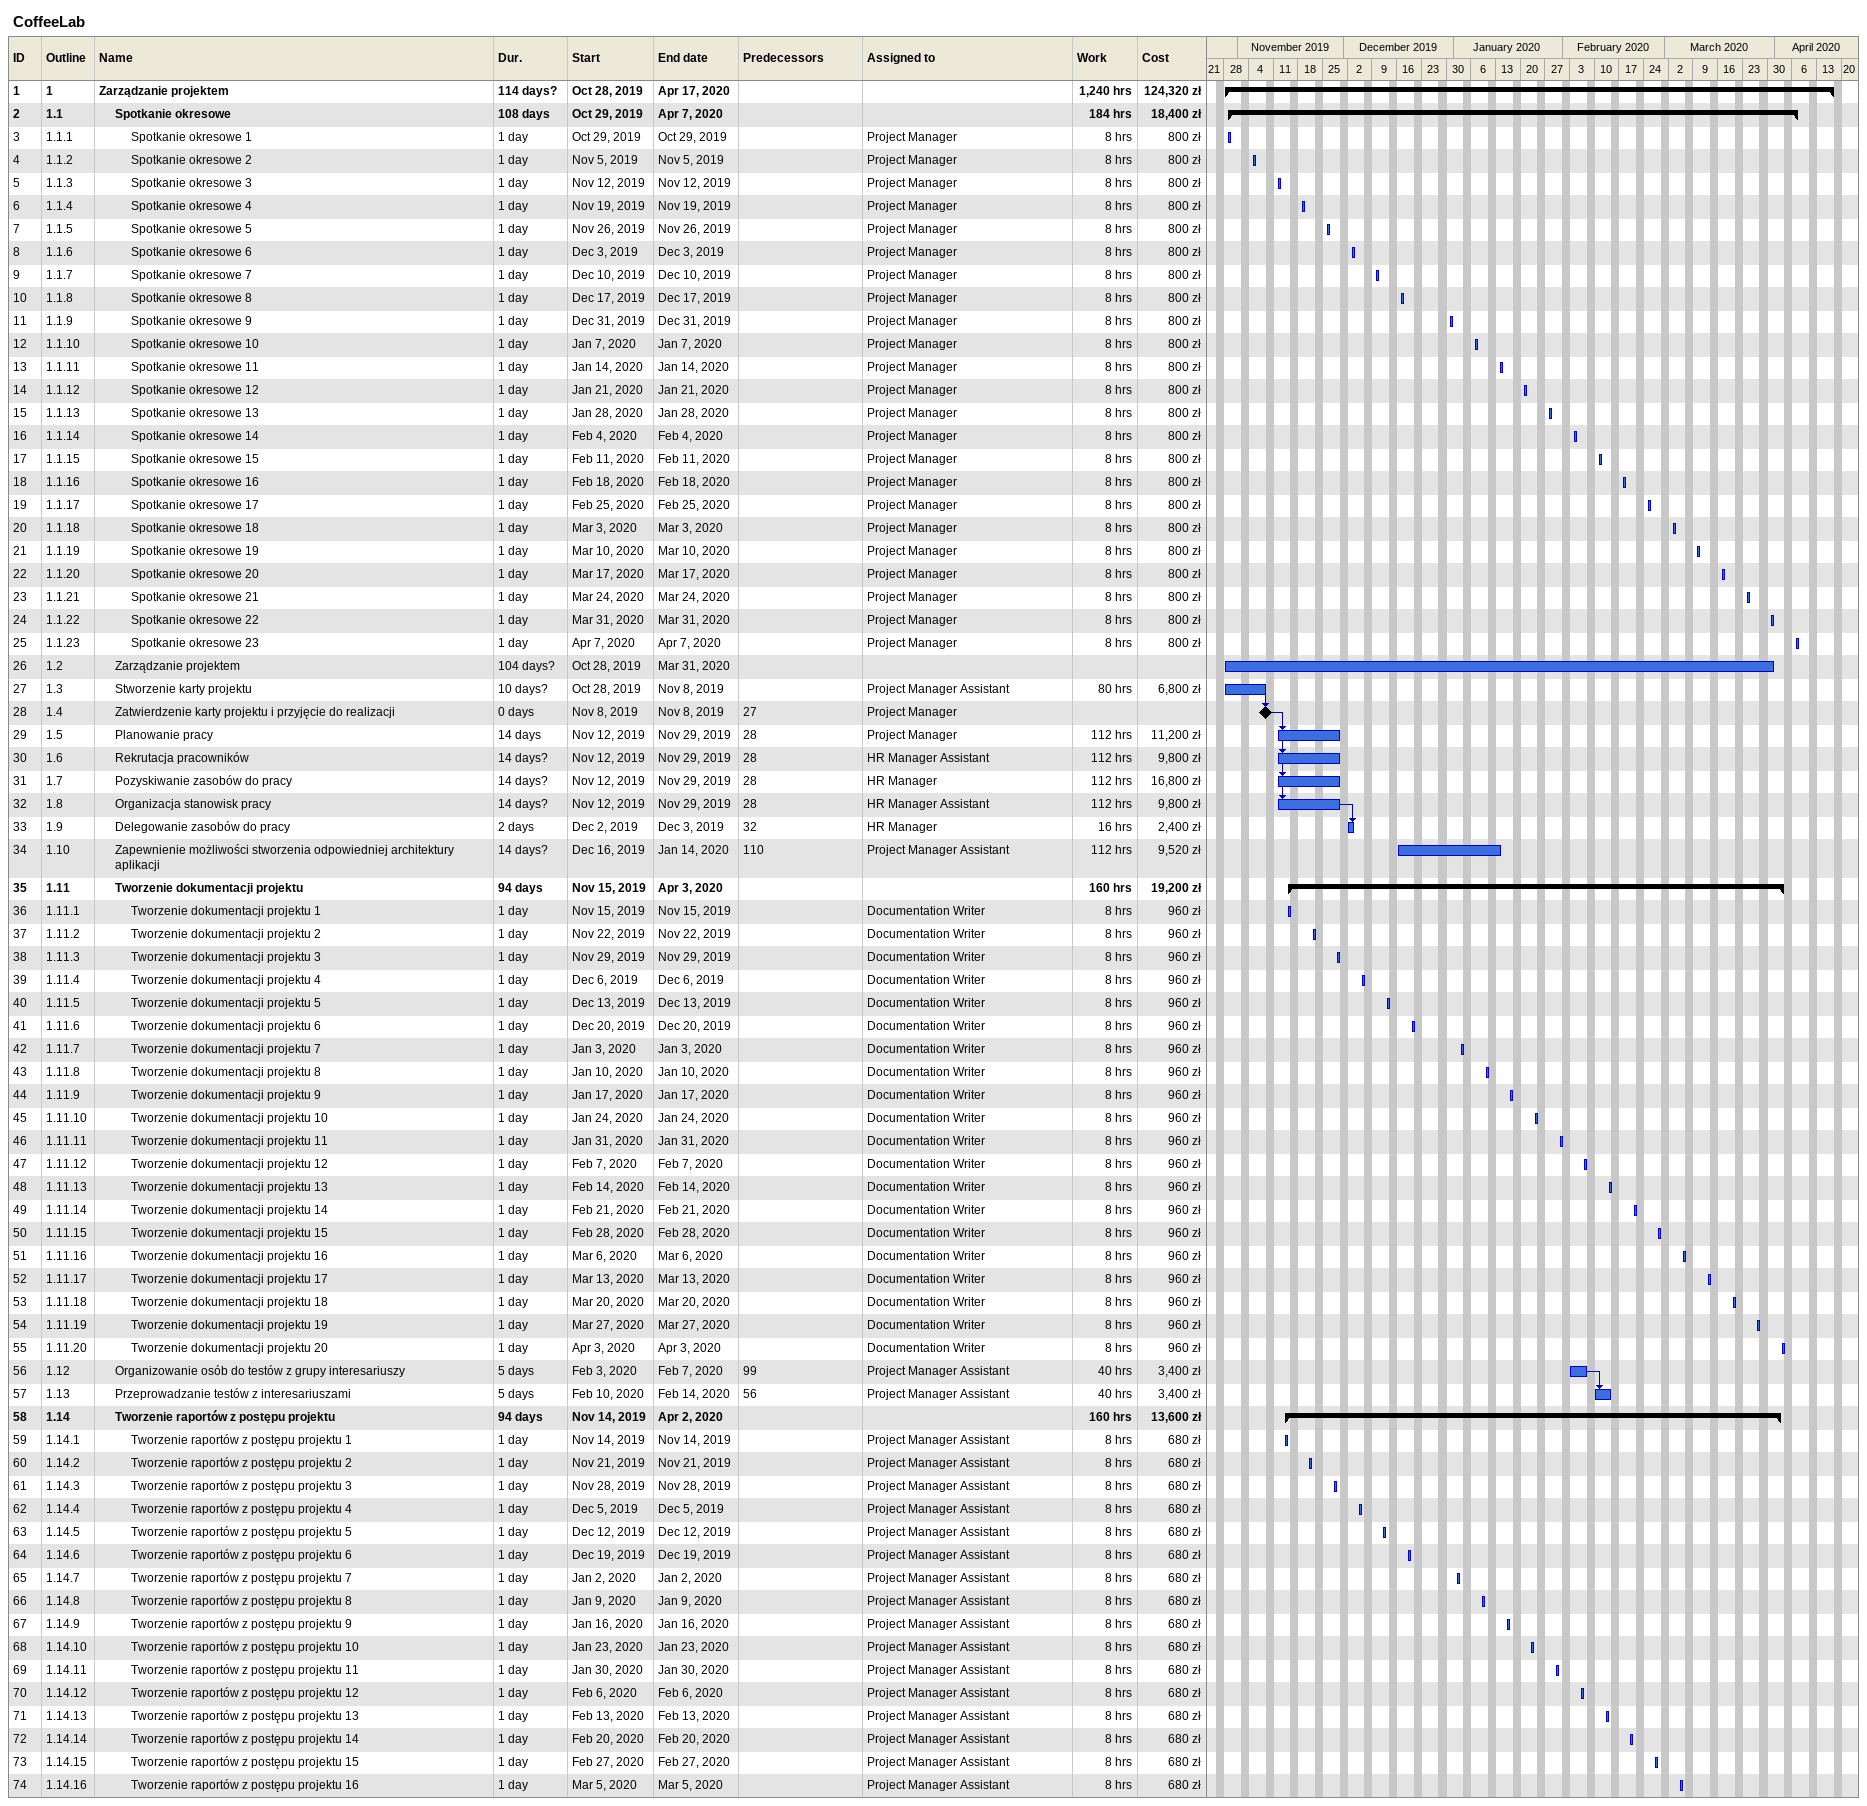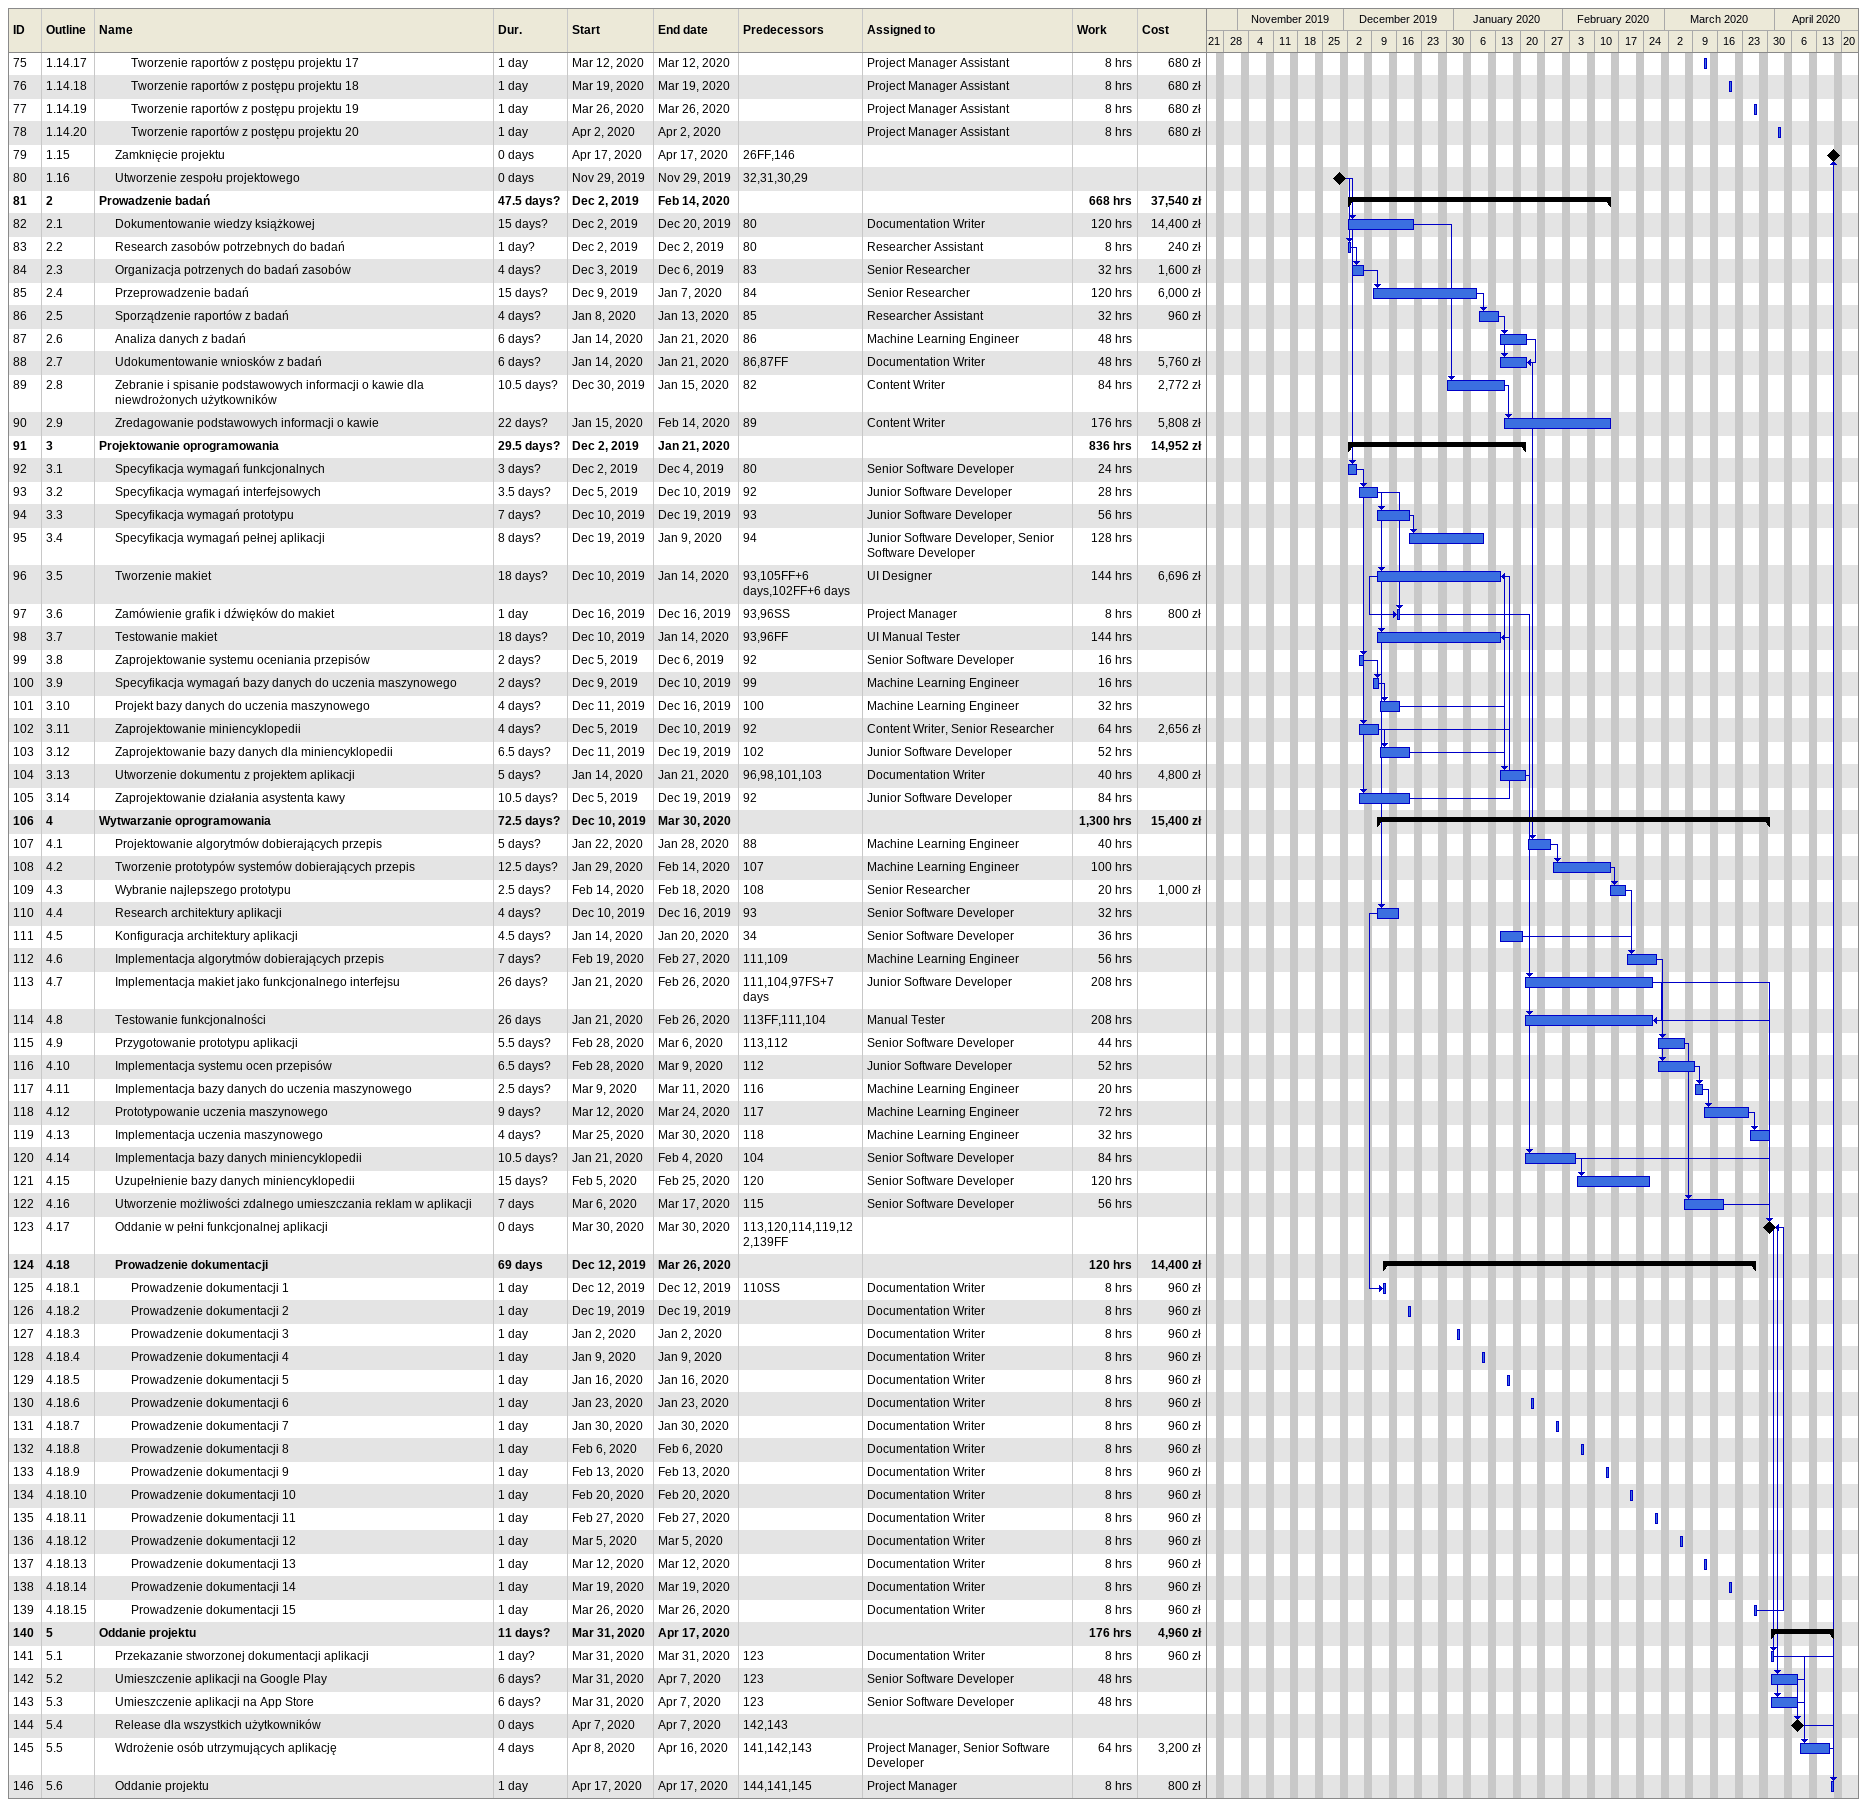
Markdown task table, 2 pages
CoffeeLab

| ID | WBS | Task | Duration | Start | Finish | Predecessors | Resources | Work (h) | Cost (zł) |
|---|---|---|---|---|---|---|---|---|---|
| 1 | 1 | **Zarządzanie projektem** | 114d? | 2019-10-28 | 2020-04-17 |  |  | 1240 | 124320 |
| 2 | 1.1 | **Spotkanie okresowe** | 108d | 2019-10-29 | 2020-04-07 |  |  | 184 | 18400 |
| 3 | 1.1.1 | Spotkanie okresowe 1 | 1d | 2019-10-29 | 2019-10-29 |  | Project Manager | 8 | 800 |
| 4 | 1.1.2 | Spotkanie okresowe 2 | 1d | 2019-11-05 | 2019-11-05 |  | Project Manager | 8 | 800 |
| 5 | 1.1.3 | Spotkanie okresowe 3 | 1d | 2019-11-12 | 2019-11-12 |  | Project Manager | 8 | 800 |
| 6 | 1.1.4 | Spotkanie okresowe 4 | 1d | 2019-11-19 | 2019-11-19 |  | Project Manager | 8 | 800 |
| 7 | 1.1.5 | Spotkanie okresowe 5 | 1d | 2019-11-26 | 2019-11-26 |  | Project Manager | 8 | 800 |
| 8 | 1.1.6 | Spotkanie okresowe 6 | 1d | 2019-12-03 | 2019-12-03 |  | Project Manager | 8 | 800 |
| 9 | 1.1.7 | Spotkanie okresowe 7 | 1d | 2019-12-10 | 2019-12-10 |  | Project Manager | 8 | 800 |
| 10 | 1.1.8 | Spotkanie okresowe 8 | 1d | 2019-12-17 | 2019-12-17 |  | Project Manager | 8 | 800 |
| 11 | 1.1.9 | Spotkanie okresowe 9 | 1d | 2019-12-31 | 2019-12-31 |  | Project Manager | 8 | 800 |
| 12 | 1.1.10 | Spotkanie okresowe 10 | 1d | 2020-01-07 | 2020-01-07 |  | Project Manager | 8 | 800 |
| 13 | 1.1.11 | Spotkanie okresowe 11 | 1d | 2020-01-14 | 2020-01-14 |  | Project Manager | 8 | 800 |
| 14 | 1.1.12 | Spotkanie okresowe 12 | 1d | 2020-01-21 | 2020-01-21 |  | Project Manager | 8 | 800 |
| 15 | 1.1.13 | Spotkanie okresowe 13 | 1d | 2020-01-28 | 2020-01-28 |  | Project Manager | 8 | 800 |
| 16 | 1.1.14 | Spotkanie okresowe 14 | 1d | 2020-02-04 | 2020-02-04 |  | Project Manager | 8 | 800 |
| 17 | 1.1.15 | Spotkanie okresowe 15 | 1d | 2020-02-11 | 2020-02-11 |  | Project Manager | 8 | 800 |
| 18 | 1.1.16 | Spotkanie okresowe 16 | 1d | 2020-02-18 | 2020-02-18 |  | Project Manager | 8 | 800 |
| 19 | 1.1.17 | Spotkanie okresowe 17 | 1d | 2020-02-25 | 2020-02-25 |  | Project Manager | 8 | 800 |
| 20 | 1.1.18 | Spotkanie okresowe 18 | 1d | 2020-03-03 | 2020-03-03 |  | Project Manager | 8 | 800 |
| 21 | 1.1.19 | Spotkanie okresowe 19 | 1d | 2020-03-10 | 2020-03-10 |  | Project Manager | 8 | 800 |
| 22 | 1.1.20 | Spotkanie okresowe 20 | 1d | 2020-03-17 | 2020-03-17 |  | Project Manager | 8 | 800 |
| 23 | 1.1.21 | Spotkanie okresowe 21 | 1d | 2020-03-24 | 2020-03-24 |  | Project Manager | 8 | 800 |
| 24 | 1.1.22 | Spotkanie okresowe 22 | 1d | 2020-03-31 | 2020-03-31 |  | Project Manager | 8 | 800 |
| 25 | 1.1.23 | Spotkanie okresowe 23 | 1d | 2020-04-07 | 2020-04-07 |  | Project Manager | 8 | 800 |
| 26 | 1.2 | Zarządzanie projektem | 104d? | 2019-10-28 | 2020-03-31 |  |  |  |  |
| 27 | 1.3 | Stworzenie karty projektu | 10d? | 2019-10-28 | 2019-11-08 |  | Project Manager Assistant | 80 | 6800 |
| 28 | 1.4 | Zatwierdzenie karty projektu i przyjęcie do realizacji | 0d | 2019-11-08 | 2019-11-08 | 27 | Project Manager |  |  |
| 29 | 1.5 | Planowanie pracy | 14d | 2019-11-12 | 2019-11-29 | 28 | Project Manager | 112 | 11200 |
| 30 | 1.6 | Rekrutacja pracowników | 14d? | 2019-11-12 | 2019-11-29 | 28 | HR Manager Assistant | 112 | 9800 |
| 31 | 1.7 | Pozyskiwanie zasobów do pracy | 14d? | 2019-11-12 | 2019-11-29 | 28 | HR Manager | 112 | 16800 |
| 32 | 1.8 | Organizacja stanowisk pracy | 14d? | 2019-11-12 | 2019-11-29 | 28 | HR Manager Assistant | 112 | 9800 |
| 33 | 1.9 | Delegowanie zasobów do pracy | 2d | 2019-12-02 | 2019-12-03 | 32 | HR Manager | 16 | 2400 |
| 34 | 1.10 | Zapewnienie możliwości stworzenia odpowiedniej architektury aplikacji | 14d? | 2019-12-16 | 2020-01-14 | 110 | Project Manager Assistant | 112 | 9520 |
| 35 | 1.11 | **Tworzenie dokumentacji projektu** | 94d | 2019-11-15 | 2020-04-03 |  |  | 160 | 19200 |
| 36 | 1.11.1 | Tworzenie dokumentacji projektu 1 | 1d | 2019-11-15 | 2019-11-15 |  | Documentation Writer | 8 | 960 |
| 37 | 1.11.2 | Tworzenie dokumentacji projektu 2 | 1d | 2019-11-22 | 2019-11-22 |  | Documentation Writer | 8 | 960 |
| 38 | 1.11.3 | Tworzenie dokumentacji projektu 3 | 1d | 2019-11-29 | 2019-11-29 |  | Documentation Writer | 8 | 960 |
| 39 | 1.11.4 | Tworzenie dokumentacji projektu 4 | 1d | 2019-12-06 | 2019-12-06 |  | Documentation Writer | 8 | 960 |
| 40 | 1.11.5 | Tworzenie dokumentacji projektu 5 | 1d | 2019-12-13 | 2019-12-13 |  | Documentation Writer | 8 | 960 |
| 41 | 1.11.6 | Tworzenie dokumentacji projektu 6 | 1d | 2019-12-20 | 2019-12-20 |  | Documentation Writer | 8 | 960 |
| 42 | 1.11.7 | Tworzenie dokumentacji projektu 7 | 1d | 2020-01-03 | 2020-01-03 |  | Documentation Writer | 8 | 960 |
| 43 | 1.11.8 | Tworzenie dokumentacji projektu 8 | 1d | 2020-01-10 | 2020-01-10 |  | Documentation Writer | 8 | 960 |
| 44 | 1.11.9 | Tworzenie dokumentacji projektu 9 | 1d | 2020-01-17 | 2020-01-17 |  | Documentation Writer | 8 | 960 |
| 45 | 1.11.10 | Tworzenie dokumentacji projektu 10 | 1d | 2020-01-24 | 2020-01-24 |  | Documentation Writer | 8 | 960 |
| 46 | 1.11.11 | Tworzenie dokumentacji projektu 11 | 1d | 2020-01-31 | 2020-01-31 |  | Documentation Writer | 8 | 960 |
| 47 | 1.11.12 | Tworzenie dokumentacji projektu 12 | 1d | 2020-02-07 | 2020-02-07 |  | Documentation Writer | 8 | 960 |
| 48 | 1.11.13 | Tworzenie dokumentacji projektu 13 | 1d | 2020-02-14 | 2020-02-14 |  | Documentation Writer | 8 | 960 |
| 49 | 1.11.14 | Tworzenie dokumentacji projektu 14 | 1d | 2020-02-21 | 2020-02-21 |  | Documentation Writer | 8 | 960 |
| 50 | 1.11.15 | Tworzenie dokumentacji projektu 15 | 1d | 2020-02-28 | 2020-02-28 |  | Documentation Writer | 8 | 960 |
| 51 | 1.11.16 | Tworzenie dokumentacji projektu 16 | 1d | 2020-03-06 | 2020-03-06 |  | Documentation Writer | 8 | 960 |
| 52 | 1.11.17 | Tworzenie dokumentacji projektu 17 | 1d | 2020-03-13 | 2020-03-13 |  | Documentation Writer | 8 | 960 |
| 53 | 1.11.18 | Tworzenie dokumentacji projektu 18 | 1d | 2020-03-20 | 2020-03-20 |  | Documentation Writer | 8 | 960 |
| 54 | 1.11.19 | Tworzenie dokumentacji projektu 19 | 1d | 2020-03-27 | 2020-03-27 |  | Documentation Writer | 8 | 960 |
| 55 | 1.11.20 | Tworzenie dokumentacji projektu 20 | 1d | 2020-04-03 | 2020-04-03 |  | Documentation Writer | 8 | 960 |
| 56 | 1.12 | Organizowanie osób do testów z grupy interesariuszy | 5d | 2020-02-03 | 2020-02-07 | 99 | Project Manager Assistant | 40 | 3400 |
| 57 | 1.13 | Przeprowadzanie testów z interesariuszami | 5d | 2020-02-10 | 2020-02-14 | 56 | Project Manager Assistant | 40 | 3400 |
| 58 | 1.14 | **Tworzenie raportów z postępu projektu** | 94d | 2019-11-14 | 2020-04-02 |  |  | 160 | 13600 |
| 59 | 1.14.1 | Tworzenie raportów z postępu projektu 1 | 1d | 2019-11-14 | 2019-11-14 |  | Project Manager Assistant | 8 | 680 |
| 60 | 1.14.2 | Tworzenie raportów z postępu projektu 2 | 1d | 2019-11-21 | 2019-11-21 |  | Project Manager Assistant | 8 | 680 |
| 61 | 1.14.3 | Tworzenie raportów z postępu projektu 3 | 1d | 2019-11-28 | 2019-11-28 |  | Project Manager Assistant | 8 | 680 |
| 62 | 1.14.4 | Tworzenie raportów z postępu projektu 4 | 1d | 2019-12-05 | 2019-12-05 |  | Project Manager Assistant | 8 | 680 |
| 63 | 1.14.5 | Tworzenie raportów z postępu projektu 5 | 1d | 2019-12-12 | 2019-12-12 |  | Project Manager Assistant | 8 | 680 |
| 64 | 1.14.6 | Tworzenie raportów z postępu projektu 6 | 1d | 2019-12-19 | 2019-12-19 |  | Project Manager Assistant | 8 | 680 |
| 65 | 1.14.7 | Tworzenie raportów z postępu projektu 7 | 1d | 2020-01-02 | 2020-01-02 |  | Project Manager Assistant | 8 | 680 |
| 66 | 1.14.8 | Tworzenie raportów z postępu projektu 8 | 1d | 2020-01-09 | 2020-01-09 |  | Project Manager Assistant | 8 | 680 |
| 67 | 1.14.9 | Tworzenie raportów z postępu projektu 9 | 1d | 2020-01-16 | 2020-01-16 |  | Project Manager Assistant | 8 | 680 |
| 68 | 1.14.10 | Tworzenie raportów z postępu projektu 10 | 1d | 2020-01-23 | 2020-01-23 |  | Project Manager Assistant | 8 | 680 |
| 69 | 1.14.11 | Tworzenie raportów z postępu projektu 11 | 1d | 2020-01-30 | 2020-01-30 |  | Project Manager Assistant | 8 | 680 |
| 70 | 1.14.12 | Tworzenie raportów z postępu projektu 12 | 1d | 2020-02-06 | 2020-02-06 |  | Project Manager Assistant | 8 | 680 |
| 71 | 1.14.13 | Tworzenie raportów z postępu projektu 13 | 1d | 2020-02-13 | 2020-02-13 |  | Project Manager Assistant | 8 | 680 |
| 72 | 1.14.14 | Tworzenie raportów z postępu projektu 14 | 1d | 2020-02-20 | 2020-02-20 |  | Project Manager Assistant | 8 | 680 |
| 73 | 1.14.15 | Tworzenie raportów z postępu projektu 15 | 1d | 2020-02-27 | 2020-02-27 |  | Project Manager Assistant | 8 | 680 |
| 74 | 1.14.16 | Tworzenie raportów z postępu projektu 16 | 1d | 2020-03-05 | 2020-03-05 |  | Project Manager Assistant | 8 | 680 |
| 75 | 1.14.17 | Tworzenie raportów z postępu projektu 17 | 1d | 2020-03-12 | 2020-03-12 |  | Project Manager Assistant | 8 | 680 |
| 76 | 1.14.18 | Tworzenie raportów z postępu projektu 18 | 1d | 2020-03-19 | 2020-03-19 |  | Project Manager Assistant | 8 | 680 |
| 77 | 1.14.19 | Tworzenie raportów z postępu projektu 19 | 1d | 2020-03-26 | 2020-03-26 |  | Project Manager Assistant | 8 | 680 |
| 78 | 1.14.20 | Tworzenie raportów z postępu projektu 20 | 1d | 2020-04-02 | 2020-04-02 |  | Project Manager Assistant | 8 | 680 |
| 79 | 1.15 | Zamknięcie projektu | 0d | 2020-04-17 | 2020-04-17 | 26FF, 146 |  |  |  |
| 80 | 1.16 | Utworzenie zespołu projektowego | 0d | 2019-11-29 | 2019-11-29 | 32, 31, 30, 29 |  |  |  |
| 81 | 2 | **Prowadzenie badań** | 47.5d? | 2019-12-02 | 2020-02-14 |  |  | 668 | 37540 |
| 82 | 2.1 | Dokumentowanie wiedzy książkowej | 15d? | 2019-12-02 | 2019-12-20 | 80 | Documentation Writer | 120 | 14400 |
| 83 | 2.2 | Research zasobów potrzebnych do badań | 1d? | 2019-12-02 | 2019-12-02 | 80 | Researcher Assistant | 8 | 240 |
| 84 | 2.3 | Organizacja potrzenych do badań zasobów | 4d? | 2019-12-03 | 2019-12-06 | 83 | Senior Researcher | 32 | 1600 |
| 85 | 2.4 | Przeprowadzenie badań | 15d? | 2019-12-09 | 2020-01-07 | 84 | Senior Researcher | 120 | 6000 |
| 86 | 2.5 | Sporządzenie raportów z badań | 4d? | 2020-01-08 | 2020-01-13 | 85 | Researcher Assistant | 32 | 960 |
| 87 | 2.6 | Analiza danych z badań | 6d? | 2020-01-14 | 2020-01-21 | 86 | Machine Learning Engineer | 48 |  |
| 88 | 2.7 | Udokumentowanie wniosków z badań | 6d? | 2020-01-14 | 2020-01-21 | 86, 87FF | Documentation Writer | 48 | 5760 |
| 89 | 2.8 | Zebranie i spisanie podstawowych informacji o kawie dla niewdrożonych użytkowników | 10.5d? | 2019-12-30 | 2020-01-15 | 82 | Content Writer | 84 | 2772 |
| 90 | 2.9 | Zredagowanie podstawowych informacji o kawie | 22d? | 2020-01-15 | 2020-02-14 | 89 | Content Writer | 176 | 5808 |
| 91 | 3 | **Projektowanie oprogramowania** | 29.5d? | 2019-12-02 | 2020-01-21 |  |  | 836 | 14952 |
| 92 | 3.1 | Specyfikacja wymagań funkcjonalnych | 3d? | 2019-12-02 | 2019-12-04 | 80 | Senior Software Developer | 24 |  |
| 93 | 3.2 | Specyfikacja wymagań interfejsowych | 3.5d? | 2019-12-05 | 2019-12-10 | 92 | Junior Software Developer | 28 |  |
| 94 | 3.3 | Specyfikacja wymagań prototypu | 7d? | 2019-12-10 | 2019-12-19 | 93 | Junior Software Developer | 56 |  |
| 95 | 3.4 | Specyfikacja wymagań pełnej aplikacji | 8d? | 2019-12-19 | 2020-01-09 | 94 | Junior Software Developer, Senior Software Developer | 128 |  |
| 96 | 3.5 | Tworzenie makiet | 18d? | 2019-12-10 | 2020-01-14 | 93, 105FF+6d, 102FF+6d | UI Designer | 144 | 6696 |
| 97 | 3.6 | Zamówienie grafik i dźwięków do makiet | 1d | 2019-12-16 | 2019-12-16 | 93, 96SS | Project Manager | 8 | 800 |
| 98 | 3.7 | Testowanie makiet | 18d? | 2019-12-10 | 2020-01-14 | 93, 96FF | UI Manual Tester | 144 |  |
| 99 | 3.8 | Zaprojektowanie systemu oceniania przepisów | 2d? | 2019-12-05 | 2019-12-06 | 92 | Senior Software Developer | 16 |  |
| 100 | 3.9 | Specyfikacja wymagań bazy danych do uczenia maszynowego | 2d? | 2019-12-09 | 2019-12-10 | 99 | Machine Learning Engineer | 16 |  |
| 101 | 3.10 | Projekt bazy danych do uczenia maszynowego | 4d? | 2019-12-11 | 2019-12-16 | 100 | Machine Learning Engineer | 32 |  |
| 102 | 3.11 | Zaprojektowanie miniencyklopedii | 4d? | 2019-12-05 | 2019-12-10 | 92 | Content Writer, Senior Researcher | 64 | 2656 |
| 103 | 3.12 | Zaprojektowanie bazy danych dla miniencyklopedii | 6.5d? | 2019-12-11 | 2019-12-19 | 102 | Junior Software Developer | 52 |  |
| 104 | 3.13 | Utworzenie dokumentu z projektem aplikacji | 5d? | 2020-01-14 | 2020-01-21 | 96, 98, 101, 103 | Documentation Writer | 40 | 4800 |
| 105 | 3.14 | Zaprojektowanie działania asystenta kawy | 10.5d? | 2019-12-05 | 2019-12-19 | 92 | Junior Software Developer | 84 |  |
| 106 | 4 | **Wytwarzanie oprogramowania** | 72.5d? | 2019-12-10 | 2020-03-30 |  |  | 1300 | 15400 |
| 107 | 4.1 | Projektowanie algorytmów dobierających przepis | 5d? | 2020-01-22 | 2020-01-28 | 88 | Machine Learning Engineer | 40 |  |
| 108 | 4.2 | Tworzenie prototypów systemów dobierających przepis | 12.5d? | 2020-01-29 | 2020-02-14 | 107 | Machine Learning Engineer | 100 |  |
| 109 | 4.3 | Wybranie najlepszego prototypu | 2.5d? | 2020-02-14 | 2020-02-18 | 108 | Senior Researcher | 20 | 1000 |
| 110 | 4.4 | Research architektury aplikacji | 4d? | 2019-12-10 | 2019-12-16 | 93 | Senior Software Developer | 32 |  |
| 111 | 4.5 | Konfiguracja architektury aplikacji | 4.5d? | 2020-01-14 | 2020-01-20 | 34 | Senior Software Developer | 36 |  |
| 112 | 4.6 | Implementacja algorytmów dobierających przepis | 7d? | 2020-02-19 | 2020-02-27 | 111, 109 | Machine Learning Engineer | 56 |  |
| 113 | 4.7 | Implementacja makiet jako funkcjonalnego interfejsu | 26d? | 2020-01-21 | 2020-02-26 | 111, 104, 97FS+7d | Junior Software Developer | 208 |  |
| 114 | 4.8 | Testowanie funkcjonalności | 26d | 2020-01-21 | 2020-02-26 | 113FF, 111, 104 | Manual Tester | 208 |  |
| 115 | 4.9 | Przygotowanie prototypu aplikacji | 5.5d? | 2020-02-28 | 2020-03-06 | 113, 112 | Senior Software Developer | 44 |  |
| 116 | 4.10 | Implementacja systemu ocen przepisów | 6.5d? | 2020-02-28 | 2020-03-09 | 112 | Junior Software Developer | 52 |  |
| 117 | 4.11 | Implementacja bazy danych do uczenia maszynowego | 2.5d? | 2020-03-09 | 2020-03-11 | 116 | Machine Learning Engineer | 20 |  |
| 118 | 4.12 | Prototypowanie uczenia maszynowego | 9d? | 2020-03-12 | 2020-03-24 | 117 | Machine Learning Engineer | 72 |  |
| 119 | 4.13 | Implementacja uczenia maszynowego | 4d? | 2020-03-25 | 2020-03-30 | 118 | Machine Learning Engineer | 32 |  |
| 120 | 4.14 | Implementacja bazy danych miniencyklopedii | 10.5d? | 2020-01-21 | 2020-02-04 | 104 | Senior Software Developer | 84 |  |
| 121 | 4.15 | Uzupełnienie bazy danych miniencyklopedii | 15d? | 2020-02-05 | 2020-02-25 | 120 | Senior Software Developer | 120 |  |
| 122 | 4.16 | Utworzenie możliwości zdalnego umieszczania reklam w aplikacji | 7d | 2020-03-06 | 2020-03-17 | 115 | Senior Software Developer | 56 |  |
| 123 | 4.17 | Oddanie w pełni funkcjonalnej aplikacji | 0d | 2020-03-30 | 2020-03-30 | 113, 120, 114, 119, 122, 139FF |  |  |  |
| 124 | 4.18 | **Prowadzenie dokumentacji** | 69d | 2019-12-12 | 2020-03-26 |  |  | 120 | 14400 |
| 125 | 4.18.1 | Prowadzenie dokumentacji 1 | 1d | 2019-12-12 | 2019-12-12 | 110SS | Documentation Writer | 8 | 960 |
| 126 | 4.18.2 | Prowadzenie dokumentacji 2 | 1d | 2019-12-19 | 2019-12-19 |  | Documentation Writer | 8 | 960 |
| 127 | 4.18.3 | Prowadzenie dokumentacji 3 | 1d | 2020-01-02 | 2020-01-02 |  | Documentation Writer | 8 | 960 |
| 128 | 4.18.4 | Prowadzenie dokumentacji 4 | 1d | 2020-01-09 | 2020-01-09 |  | Documentation Writer | 8 | 960 |
| 129 | 4.18.5 | Prowadzenie dokumentacji 5 | 1d | 2020-01-16 | 2020-01-16 |  | Documentation Writer | 8 | 960 |
| 130 | 4.18.6 | Prowadzenie dokumentacji 6 | 1d | 2020-01-23 | 2020-01-23 |  | Documentation Writer | 8 | 960 |
| 131 | 4.18.7 | Prowadzenie dokumentacji 7 | 1d | 2020-01-30 | 2020-01-30 |  | Documentation Writer | 8 | 960 |
| 132 | 4.18.8 | Prowadzenie dokumentacji 8 | 1d | 2020-02-06 | 2020-02-06 |  | Documentation Writer | 8 | 960 |
| 133 | 4.18.9 | Prowadzenie dokumentacji 9 | 1d | 2020-02-13 | 2020-02-13 |  | Documentation Writer | 8 | 960 |
| 134 | 4.18.10 | Prowadzenie dokumentacji 10 | 1d | 2020-02-20 | 2020-02-20 |  | Documentation Writer | 8 | 960 |
| 135 | 4.18.11 | Prowadzenie dokumentacji 11 | 1d | 2020-02-27 | 2020-02-27 |  | Documentation Writer | 8 | 960 |
| 136 | 4.18.12 | Prowadzenie dokumentacji 12 | 1d | 2020-03-05 | 2020-03-05 |  | Documentation Writer | 8 | 960 |
| 137 | 4.18.13 | Prowadzenie dokumentacji 13 | 1d | 2020-03-12 | 2020-03-12 |  | Documentation Writer | 8 | 960 |
| 138 | 4.18.14 | Prowadzenie dokumentacji 14 | 1d | 2020-03-19 | 2020-03-19 |  | Documentation Writer | 8 | 960 |
| 139 | 4.18.15 | Prowadzenie dokumentacji 15 | 1d | 2020-03-26 | 2020-03-26 |  | Documentation Writer | 8 | 960 |
| 140 | 5 | **Oddanie projektu** | 11d? | 2020-03-31 | 2020-04-17 |  |  | 176 | 4960 |
| 141 | 5.1 | Przekazanie stworzonej dokumentacji aplikacji | 1d? | 2020-03-31 | 2020-03-31 | 123 | Documentation Writer | 8 | 960 |
| 142 | 5.2 | Umieszczenie aplikacji na Google Play | 6d? | 2020-03-31 | 2020-04-07 | 123 | Senior Software Developer | 48 |  |
| 143 | 5.3 | Umieszczenie aplikacji na App Store | 6d? | 2020-03-31 | 2020-04-07 | 123 | Senior Software Developer | 48 |  |
| 144 | 5.4 | Release dla wszystkich użytkowników | 0d | 2020-04-07 | 2020-04-07 | 142, 143 |  |  |  |
| 145 | 5.5 | Wdrożenie osób utrzymujących aplikację | 4d | 2020-04-08 | 2020-04-16 | 141, 142, 143 | Project Manager, Senior Software Developer | 64 | 3200 |
| 146 | 5.6 | Oddanie projektu | 1d | 2020-04-17 | 2020-04-17 | 144, 141, 145 | Project Manager | 8 | 800 |
